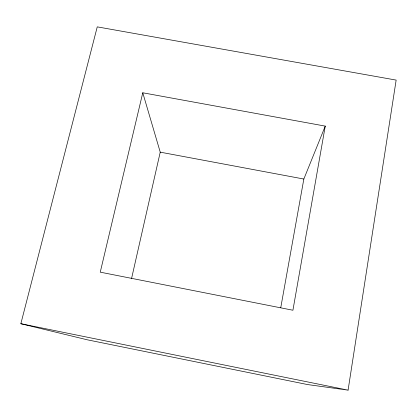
<?xml version="1.0" encoding="UTF-8"?>
<svg xmlns="http://www.w3.org/2000/svg" width="417" height="417" viewBox="0 0 417 417"><rect width="100%" height="100%" fill="white"/><g stroke="black" fill="none" stroke-linecap="round" stroke-linejoin="round"><path stroke-width="0.63" d="M348.086 390.14L396.15 80.09L97.255 26.86L20.85 323.712L87.221 339.792L307.506 384.552L348.086 390.14L20.85 323.712M325.25 126.111L292.922 310.238L100.252 272.165L142.77 92.777L325.25 126.111L303.842 179.034L280.75 307.71M131.517 278.723L160.237 152.158L142.77 92.777M160.237 152.158L303.842 179.034"/></g></svg>
